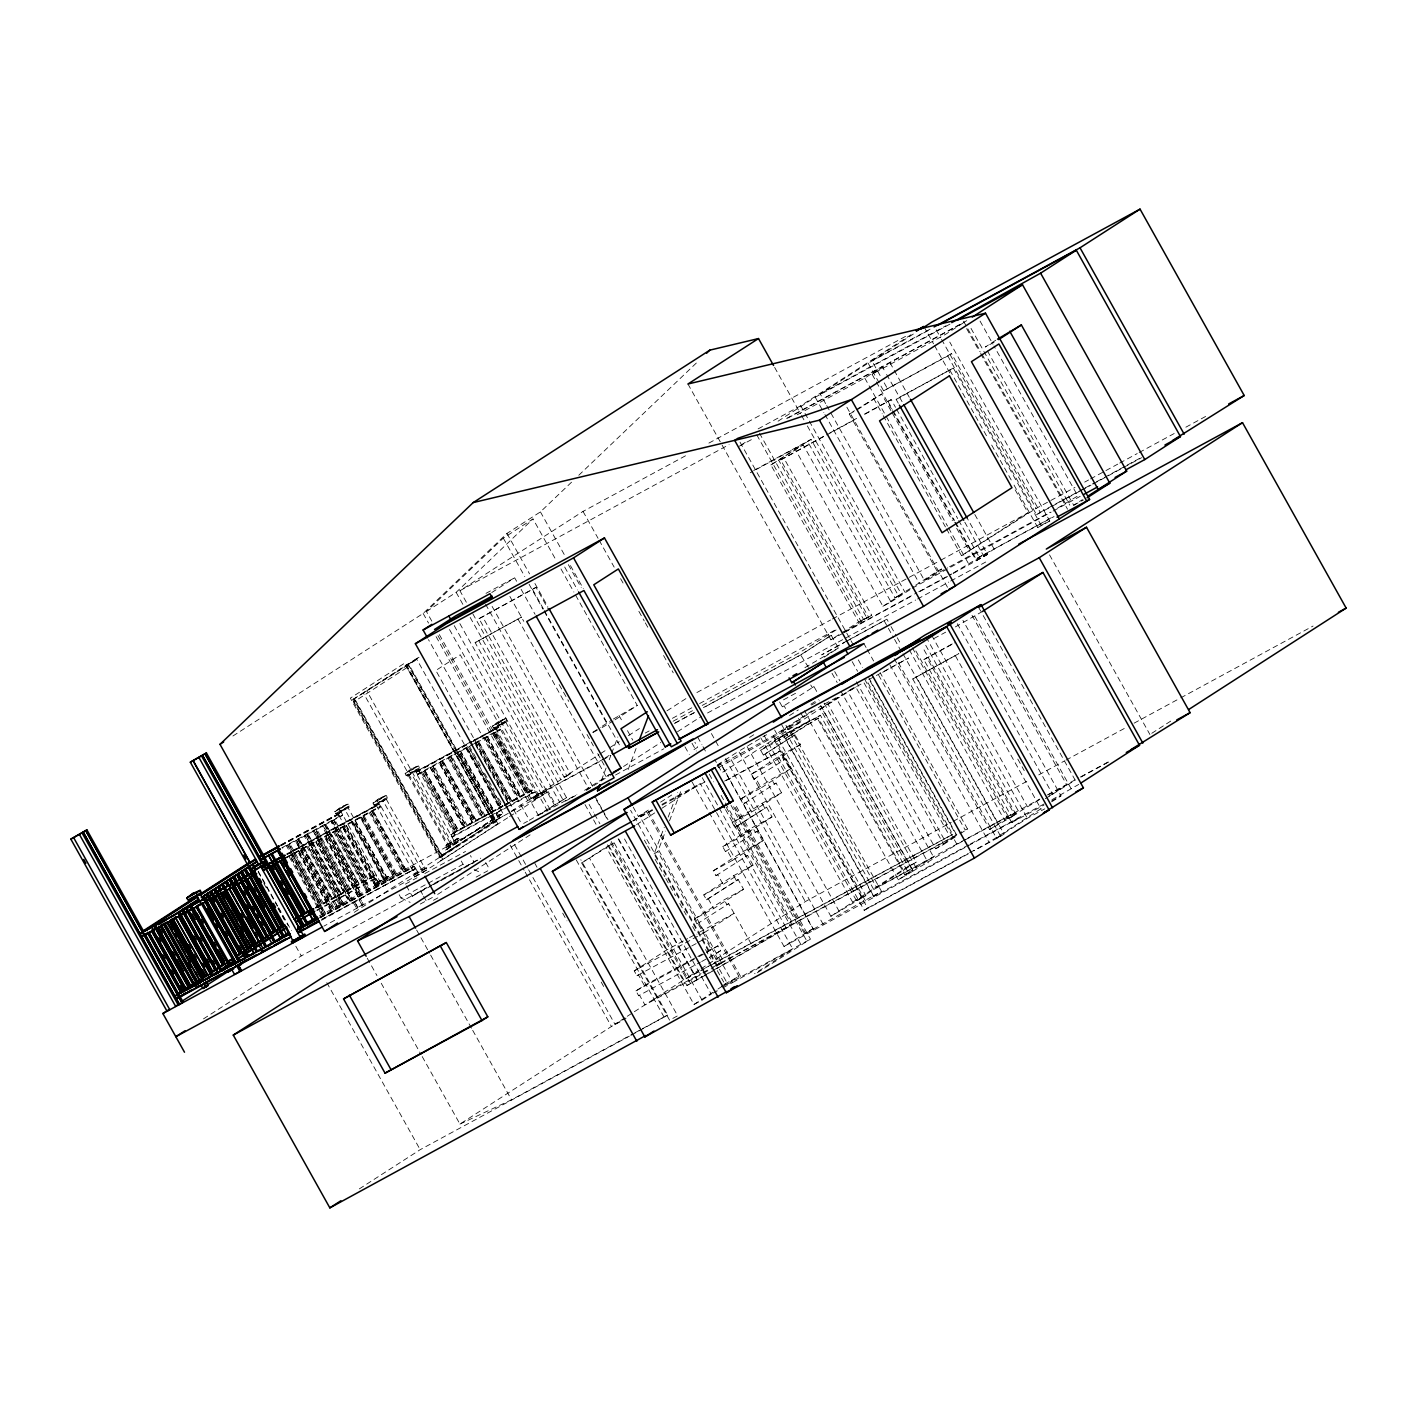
<?xml version="1.0" encoding="UTF-8"?>
<svg xmlns="http://www.w3.org/2000/svg" width="1417" height="1417" viewBox="0 0 1417 1417"><rect width="100%" height="100%" fill="white"/><g stroke="black" fill="none" stroke-linecap="round" stroke-linejoin="round"><path stroke-width="0.75" stroke-dasharray="5 3.75" d="M446.497 849.562L500.042 814.793L445.487 850.111L446.851 852.538L442.051 855.142M340.151 816.706C335.351 814.35 342.737 809.709 342.383 815.271M286.748 857.639L380.535 806.734C378.463 811.162 374.283 803.705 378.906 803.829L287.031 853.689M317.16 910.511L377.188 877.725L375.7 874.82M380.606 806.574L379.331 804.13L287.492 854.061M411.621 867.789L413.215 870.481M417.643 774.656L416.049 771.858L418.21 770.387L471.666 741.374M321.429 920.324L415.358 868.568L321.517 919.403M419.893 773.115L418.635 770.689L498.855 727.222L500.077 729.649M450.907 834.33L452.501 837.022L508.154 806.663M504.611 804.785L533.253 789.234C526.292 793.059 539.381 794.565 533.377 789.251M496.251 728.267L497.828 731.137M441.201 856.913L440.811 855.868L504.062 815.466L416.439 658.692L419.999 656.744L363.301 692.913L450.925 849.686M495.188 822.143L495.348 821.736M315.708 907.305L375.558 874.803C370.988 874.608 375.027 882.136 377.188 877.725M601.375 780.501L606.069 768.067M609.204 759.795L610.78 755.651M611.559 753.578L617.83 737.017M628.138 769.52L636.764 746.741M726.248 807.318L791.855 924.699L716.471 965.597L654.087 853.955L664.254 827.351M668.169 817.113L677.556 792.564M654.087 853.955L657.754 851.599L665.583 831.124M669.479 820.904L681.223 790.208M232.919 736.008L423.152 613.455L506.949 533.447L540.426 511.891L572.397 481.373M431.813 621.142L426.428 611.506L503.301 538.106L533.022 518.959L556.668 561.256M426.428 611.506L456.15 592.341L533.022 518.959M578.791 475.262L698.652 360.821M466.352 602.243L459.905 590.712L583.025 511.413L685.669 455.707M491.752 592.554L514.672 577.799L516.815 581.643M758.13 428.873L800.729 405.758L910.989 334.731M741.02 445.08L748.034 440.563M778.057 421.186L815.253 397.221L950.842 323.643M825.633 403.615L820.248 393.997L868.143 363.159L930.384 329.364M880.099 375.523L871.862 360.75L915.524 332.641M416.439 658.692L351.558 700.317L354.126 698.882L442.157 856.399M495.383 820.762L439.323 857.834L440.74 860.686L495.631 825.332L406.218 665.14L416.846 659.419L353.683 699.166L441.714 856.683L440.262 857.427L352.443 699.75M441.502 856.754L496.588 821.329L408.557 663.811L407.689 664.378L495.72 821.895M439.359 634.621L530.914 798.462L566.906 775.931L479.017 618.662L536.033 587.364L547.83 608.46M479.017 618.662L536.033 587.364M797.204 414.774L864.795 378.091L882.33 366.79L885.554 372.565M872.04 374.212L889.965 362.681L963.383 322.828L945.476 334.377L872.04 374.212L875.263 379.986M475.138 642.627L521.615 617.05L475.138 642.627L563.027 799.897L538.407 815.395L437.711 635.241M868.143 363.159L883.606 390.826L951.533 353.577L1040.237 512.299L1036.518 514.708L947.814 355.968L951.533 353.577M915.665 585.221L937.204 571.334L849.314 414.065L854.522 410.717M856.258 409.602L881.657 394.05L891.293 411.32M841.999 632.673L858.631 621.957L770.883 464.935L795.185 449.278L803.226 444.903L890.974 601.942L882.933 606.299L795.185 449.278M807.637 441.573L811.073 439.376L898.431 595.671L894.995 597.868L807.637 441.573L750.248 472.729M857.356 409.708L881.657 394.05M770.883 464.935L803.226 444.903M843.452 632.602L868.568 617.192L780.678 459.923L827.9 433.974M865.078 414.118L891.204 399.629L895.491 407.299M898.325 403.26L896.164 399.435L899.6 397.221L953.322 368.066L1041.212 525.335L1037.775 527.549L1013.12 483.445M995.761 340.257L985.276 347.023L994.947 341.78M896.164 399.435L953.322 368.066M336.909 814.155L345.394 809.55L344.916 808.7L349.167 806.007L348.086 804.059L340.93 807.052L334.713 811.728L335.794 813.677L340.045 810.967L340.523 811.817L336.909 814.155L336.431 813.305M348.547 806.362L349.007 807.212L345.004 809.727L383.67 878.894L387.939 876.875L375.204 884.173L376.019 885.625L389.392 877.973L388.577 876.503L375.558 883.322L379.561 880.807L340.912 811.64L337.866 813.606L378.357 885.572M316.877 829.228L315.938 829.831L349.167 889.291L350.123 888.689L316.753 829.282M331.117 821.594L332.074 820.974L370.546 889.717L369.589 890.337L331.117 821.594L364.47 881.002L365.303 880.435M334.749 819.522L333.792 820.142L367.021 879.603L367.977 878.983L334.625 819.593M340.239 816.706L342.329 815.342L282.302 848.145M406.785 775.134L407.264 775.985L415.748 771.379L415.27 770.529L419.521 767.819L418.44 765.888L411.284 768.864L405.067 773.558L406.148 775.489L419.361 769.041L418.883 768.191M407.264 775.985L411.267 773.469L449.915 842.637L446.178 845.63M419.361 769.041L415.358 771.557L454.025 840.724L458.293 838.687L445.558 846.002L446.355 847.455L459.746 839.785L458.931 838.333L445.912 845.152M323.359 915.311L290.184 855.815L289.015 856.559L322.368 915.967M291.689 855.106L292.646 854.504M297.942 851.723L298.898 851.103L332.127 910.564L331.171 911.184L297.942 851.723L331.312 911.113M419.839 773.292L417.732 774.638L473.278 744.279M300.634 850.271L301.573 849.651M309.561 845.418L310.518 844.798L343.623 904.329M431.211 767.182L430.254 767.784L463.465 827.262L464.439 826.642L431.441 767.04L464.599 826.536M433.885 765.729L432.929 766.331L465.998 825.898L467.114 825.19L433.761 765.782M316.77 841.415L315.814 842.017L349.025 901.495L349.999 900.875L317.054 841.237M318.488 840.564L319.445 839.944M439.199 762.948L440.138 762.328L473.367 821.789L472.428 822.409L439.199 762.948L472.41 822.409M374.637 804.697L375.115 805.547L383.6 800.942L383.121 800.091L387.39 797.399L386.292 795.451L379.136 798.444L372.919 803.12L373.999 805.069L387.213 798.603L386.752 797.753M442.83 760.876L441.874 761.496L475.102 820.957L476.059 820.337L442.848 760.858M494.108 727.736L494.586 728.586L503.07 723.981L502.592 723.131L506.861 720.438L505.763 718.49L498.607 721.483L492.39 726.159L493.47 728.108L506.701 721.643L506.223 720.792M324.741 837.164L325.697 836.561L358.926 896.022L357.987 896.624L324.741 837.164L358.111 896.571M327.433 835.711L328.372 835.109L361.618 894.57L360.662 895.172L322.19 826.448L323.129 825.828L361.477 894.623M375.115 805.547L379.118 803.032L417.785 872.199L414.047 875.21M494.586 728.586L498.589 726.071L537.256 795.238L533.518 798.249M336.36 830.876L337.317 830.256M458.01 752.64L457.053 753.242L490.264 812.72L491.238 812.1L458.293 752.462M387.213 798.603L383.21 801.119L421.876 870.286L426.145 868.267M459.569 751.896L460.684 751.169L493.931 810.63L492.974 811.25L459.48 751.949L492.815 811.356M498.855 727.222L473.384 740.648M502.681 724.158L506.701 721.643M474.925 743.553L475.882 742.933L509.11 802.394L508.154 803.014L474.925 743.553L500.006 729.773L497.916 731.137M363.992 815.767L397.345 875.175L396.105 875.954L362.841 816.511L364.116 815.714M483.852 738.7L484.809 738.08L518.037 797.541L517.099 798.161M486.385 737.336L487.501 736.627L520.73 796.088L519.773 796.708L486.279 737.389L519.614 796.797M319.675 905.286L320.632 904.684M337.547 895.597L338.504 894.977M347.431 890.142L346.474 890.744L313.37 831.23M592.944 732.164L600.365 727.382M602.225 726.195L611.524 720.208M613.384 719.004L637.26 705.471L574.93 593.953M355.419 885.908L356.659 885.129L323.359 825.704M358.094 884.456L359.05 883.836L325.839 824.357L324.865 824.977L357.846 884.598M602.048 727.612L613.118 721.04M614.978 719.836L637.26 705.471M338.893 898.679L340.027 897.935M322.244 916.02L323.2 915.417L289.971 855.957M341.869 904.011L343.02 903.284M454.556 832.098L455.512 831.478L422.284 772.017L421.327 772.637L454.68 832.045M458.187 830.025L457.23 830.645L424.002 771.185L424.958 770.565L458.187 830.025L424.834 770.635M340.115 906.331L341.072 905.711L307.826 846.25L306.887 846.87L340.239 906.278M342.79 904.878L343.746 904.259L305.275 835.516L304.318 836.136L342.56 905.002L309.367 845.524M388.577 876.503L384.042 878.717M481.355 817.556L482.311 816.936L449.083 757.475L448.126 758.095L481.479 817.503M366.914 891.789L367.871 891.169L334.642 831.708L333.686 832.328L367.038 891.718M376.019 885.625L380.004 883.057L379.207 881.604M452.59 837.022L454.751 835.534L453.192 832.753M379.473 884.863L378.534 885.483L345.287 826.022L346.244 825.403L379.49 884.846L346.12 825.473M499.227 807.867L500.183 807.247L466.937 747.786L465.998 748.389L499.351 807.796M501.901 806.397L502.858 805.795M388.417 880.028L387.461 880.63L354.232 821.169L355.189 820.567L388.293 880.081L348.051 807.761M394.865 876.521L393.713 877.247L360.485 817.786L361.441 817.166L394.953 876.468L361.654 817.042M490.264 816.529L491.398 815.785L494.391 821.134L493.24 821.86L499.971 818.317L498.625 815.891L502.079 814.013L503.159 815.944M415.323 868.515L413.87 866.194L319.799 917.419M497.208 812.649L496.074 813.376L499.05 818.725M458.931 838.333L454.396 840.547M446.355 847.455L450.358 844.869L449.543 843.416M413.303 870.463L415.394 869.117M446.355 849.314L500.042 814.793M445.487 850.111L502.079 814.013M356.429 908.244L357.58 907.5L354.587 902.168L353.453 902.895L356.57 908.173L363.248 904.4L360.414 898.998L359.263 899.742L362.238 905.091L363.39 904.347L360.272 899.069M354.268 912.318L454.503 847.756L366.879 690.965M511.289 811.179L527.744 800.57L610.869 755.456M472.8 613.774L564.072 777.101L599.001 754.623M600.826 753.437L608.176 748.707M610.018 747.521L619.211 741.605M628.404 735.671L639.421 728.568M666.982 710.82L687.192 697.802M566.906 775.931L570.342 773.717L482.435 616.448M413.41 875.564L422.78 870.481L423.594 871.933L414.225 877.017L413.41 875.564L425.879 867.771M532.881 798.603L542.25 793.52L543.065 794.972L533.695 800.056L532.881 798.603L545.616 791.306L541.347 793.325M414.225 877.017L427.597 869.347L426.783 867.895L413.764 874.714M547.068 792.386L546.253 790.934L541.737 793.148M533.695 800.056L537.698 797.488L536.884 796.035M507.676 817.786L422.851 872.447L323.908 926.133M509.518 816.599L548.255 791.66L555.801 805.175M604.917 758.13L610.497 754.535M203.481 1018.876L301.236 955.926L427.332 887.485M478.627 640.378L566.517 797.647L529.444 820.266L428.465 639.616M406.378 885.82L412.205 896.217L426.411 887.662M563.027 799.897L566.517 797.647M518.126 619.282L606.033 776.551L609.505 774.32M584.583 790.332L609.487 774.674L606.033 776.551M702.194 705.436L799.277 652.759L837.589 629.024M586.355 790.456L608.672 776.091M623.551 766.491L660.765 742.526M677.503 731.739L701.698 716.17M824.269 657.134L838.35 648.065L831.23 635.33L800.499 654.937L703.417 707.632M831.23 635.33L801.331 654.583L702.389 708.27M687.953 384.007L830.911 639.811L840.157 633.86M882.933 606.299L901.478 594.361L805.812 423.187M898.431 595.671L913.876 586.372M946.503 528.842L961.505 555.694L1028.016 512.848L1015.139 489.786M759.459 433.159L863.626 619.548L866.673 617.582L778.925 460.56M890.974 601.942L910.529 589.348M912.318 588.197L1051.148 512.139M831 413.215L924.433 580.385L941.774 569.209M961.505 555.694L1036.057 508.473L1074.972 487.359M437.64 894.428L531.694 833.851M868.568 617.192L871.668 615.191L783.778 457.921M804.891 667.655L838.35 648.065M955.643 522.448L975.994 558.883L1053.681 516.426M953.517 572.875L986.498 553.197L975.994 558.883M954.739 522.182L976.224 560.618L994.132 549.07L1054.035 516.567M1057.844 507.995L1077.77 495.932L994.008 346.049M846.321 641.458L886.9 619.176L890 624.72M953.056 573.531L987.49 554.49L967.138 518.055M693.993 749.593L697.66 747.22L694.897 742.278M987.419 350.885L1073.696 505.267L1082.446 499.634M779.598 701.964L782.308 706.817L813.996 686.59L817.609 693.072M749.54 737.442L756.837 732.748M789.517 715.567L798.32 709.899M810.878 704.214L818.247 699.467M717.427 764.879L738.629 751.24L830.858 916.268L865.822 895.562L777.933 738.292L820.372 715.266L908.262 872.518L904.825 874.732L816.936 717.463L820.372 715.266M633.186 807.105L638.412 816.458L651.359 808.115M660.605 802.146L671.711 795.008M717.002 766.03L720.615 763.692L812.844 928.737L805.618 933.396L733.758 804.821M740.312 750.319L766.579 734.679M723.237 986.462L738.859 976.402L646.896 811.852L631.274 821.913L654.441 809.337M652.298 809.585L640.165 817.007L732.678 982.53L721.962 988.34M718.242 767.677L800.534 722.085L798.48 718.419M717.232 766.26L773.239 735.884L813.34 710.041M636.552 824.605L654.76 812.88M662.04 808.186L700.281 783.548L792.794 949.071L754.553 973.709M968.573 844.957L873.51 896.554L781.263 731.509L820.726 706.109L912.955 871.136L898.254 879.798L810.347 722.528L818.388 718.171L906.278 875.44M781.263 731.509L804.165 719.092L842.832 694.171M669.603 1020.169L581.714 862.9L606.104 847.189L614.146 842.814L702.035 1000.083L693.993 1004.458L606.104 847.189M830.858 916.268L908.226 866.425L820.337 709.155L845.949 692.665M800.534 722.085L722.05 772.637L714.859 759.778M820.337 709.155L855.815 687.121L943.722 844.39L935.681 848.748L847.773 691.478L855.815 687.121M581.714 862.9L614.146 842.814M862.404 897.758L774.497 740.489L777.933 738.292M696.137 943.598L636.942 975.728L634.231 970.875L704.214 932.652L698.794 922.945L697.005 923.919L694.295 919.066L713.69 908.527L743.588 889.274L738.168 879.567L706.481 899.795L703.771 894.942L723.166 884.421L717.746 874.714L715.957 875.671L713.247 870.817L732.66 860.296L727.222 850.59L725.433 851.546L722.723 846.693L742.136 836.172L772.035 816.918L766.597 807.194L734.909 827.439L732.199 822.568L751.612 812.047L746.174 802.341L744.403 803.315L741.676 798.462L761.088 787.923L755.668 778.216L753.879 779.191L751.152 774.337L770.565 763.798L800.463 744.545L795.043 734.838L763.356 755.066L760.646 750.213L790.544 730.959L809.939 720.421L804.519 710.714M760.646 750.213L780.041 739.674L809.939 720.421M955.377 626.916L982.176 611.613M805.618 933.396L873.474 895.757L785.567 738.487L810.347 722.528M785.567 738.487L818.388 718.171M763.356 755.066L795.043 734.838M776.427 753.295L779.864 751.081L867.629 908.102L864.193 910.316L776.427 753.295L724.973 781.21M894.18 658.622L989.668 829.494L1011.703 816.9L923.813 659.631L952.986 643.495M751.152 774.337L781.05 755.066L800.463 744.545M753.879 779.191L785.549 758.963L790.987 768.669L761.088 787.923M912.761 678.991L958.848 653.627L912.761 678.991L1000.65 836.26L973.745 850.855M741.676 798.462L771.574 779.191L790.987 768.669M744.403 803.315L776.073 783.087L781.511 792.794L751.612 812.047M732.199 822.568L762.098 803.315L781.511 792.794M734.909 827.439L766.597 807.194M722.723 846.693L752.622 827.439L772.035 816.918M725.433 851.546L757.121 831.318L762.541 841.025L732.66 860.296M713.247 870.817L743.146 851.564L762.541 841.025M715.957 875.671L747.645 855.443L753.065 865.149L723.166 884.421M703.771 894.942L733.669 875.688L753.065 865.149M706.481 899.795L738.168 879.567M694.295 919.066L724.193 899.813L743.588 889.274M697.005 923.919L728.692 903.692L750.939 943.492M634.231 970.875L666.38 950.152L687.67 938.603M636.942 975.728L638.376 974.807L644.328 985.488L635.95 990.89L638.66 995.744L700.37 962.161M704.214 932.652L734.112 913.398L697.341 933.342M709.315 957.396L720.598 950.718L717.888 945.865L708.341 951.037L711.175 949.213L705.205 938.532L703.771 939.453L701.061 934.6M638.66 995.744L639.528 995.177L644.948 1004.901L713.389 967.74M717.888 945.865L706.605 952.543M720.598 950.718L713.672 954.952L719.092 964.658L715.302 966.713M359.333 1188.881L420.176 1149.683L629.325 1036.181M422.213 1056.568L459.94 1124.071L611.453 1026.475L622.612 1020.417M528.63 869.825L614.925 1024.225L625.517 1017.406M627.288 1016.272L632.584 1012.854M634.355 1011.72L683.207 980.245L698.687 971.849M610.692 843.08L686.253 978.279L699.272 969.901M701.132 968.697L706.729 965.101M708.589 963.897L805.317 901.584L951.232 822.409M716.471 965.597L720.137 963.241L657.754 851.599M608.814 845.719L686.944 985.506L702.602 976.455M719.092 964.658L723.786 961.629L718.366 951.923M714.026 969.883L791.855 924.699M708.943 973.178L800.003 920.271L956.404 835.392L870.162 681.099M639.014 1030.938L667.62 1015.05L580.793 859.712M856.382 681.79L944.076 839.183L952.685 834.33L865.858 678.973M693.993 1004.458L716.116 990.217M717.958 989.031L723.485 985.47M709.173 812.508L784.026 946.432L812.844 928.737M935.681 848.748L956.404 835.392M702.035 1000.083L711.245 994.167L623.037 836.349M764.206 735.618L856.453 900.645L873.74 889.504L933.608 857.019L841.361 691.992M785.957 725.362L876.627 887.591L916.268 862.067L828.378 704.798M943.722 844.39L958.37 834.932M960.212 833.763L967.545 829.034L880.099 672.597M732.678 982.53L792.794 949.071M784.026 946.432L1018.238 818.406L922.308 646.772M898.254 879.798L912.867 870.375L820.638 705.329M908.262 872.518L933.608 857.019M873.51 896.554L881.516 891.399L793.609 734.13M757.245 972.788L810.453 939.134L735.334 804.537M912.955 871.136L956.936 844.355L1018.362 811.02L922.857 640.147M989.668 829.494L1018.362 811.02M912.335 647.817L1007.841 818.707L1040.361 799.082M1011.703 816.9L1014.767 814.934L926.86 657.665M1049.129 796.106L1066.718 784.788L970.131 611.985M1045.303 798.674L1075.202 780.182L981.839 613.136M915.843 650.952L1011.756 822.586L1018.238 818.406M1151.773 733.298L1172.142 720.19M969.742 852.68L989.013 842.229L1042.54 807.743M1051.768 801.792L1060.996 795.858L962.922 620.363M1051.981 799.684L1078.762 784.416M898.396 662.642L996.488 838.173L1027.36 818.282L1044.772 808.841M1000.65 836.26L1004.086 834.046L916.197 676.777M704.515 975.357L712.131 970.982M686.944 985.506L707.03 974.276M296.49 840.281L329.878 899.653L328.62 900.45L295.374 840.99L296.33 840.37L334.802 909.112L333.863 909.732L295.515 840.919M297.871 839.643L331.135 899.087M305.434 835.428L338.822 894.8M306.798 834.79L340.062 894.233M324.706 825.084L357.775 884.633M332.233 820.886L365.586 880.276M333.597 820.248L366.861 879.691M422.443 771.928L455.743 831.354M423.754 771.326L456.912 830.823M432.734 766.455L465.98 825.916M440.315 762.24L473.668 821.63M441.679 761.602L474.784 821.134M449.242 757.387L482.542 816.812M450.553 756.784L483.87 816.192M467.114 747.68L500.502 807.07M468.478 747.06L501.583 806.592M484.968 737.991L518.232 797.434M291.495 855.23L324.599 914.762M299.058 851.015L332.446 910.387M300.439 850.377L333.544 909.909M308.003 846.162L341.284 905.587M318.294 840.671L351.558 900.132M325.857 836.455L359.245 895.845M334.802 831.62L368.066 891.063M343.729 826.766L377.028 886.192M370.528 812.224L403.88 871.614M371.909 811.587L405.156 871.03M322.102 903.993L288.802 844.567M347.59 890.035L314.521 830.486M348.901 889.451L315.619 830.025M334.394 900.999L337.37 906.331M338.698 898.785L341.71 904.117M510.669 801.65L477.281 742.278M528.452 791.997L495.171 732.571M491.557 815.696L494.675 820.957M350.158 900.769L317.089 841.22M360.396 895.331L327.114 835.906M369.43 890.425L336.042 831.053M387.195 880.789L353.913 821.364M498.855 818.831L495.755 813.553M354.764 902.062L357.863 907.341M359.068 899.866L362.079 905.18M868.621 677.485L956.528 834.755L961.682 831.85M708.89 443.096L908.35 334.855M871.862 360.75L930.225 329.081M820.248 393.997L945.936 325.786M459.905 590.712L729.082 444.637M786.577 418.44L966.731 320.685M787.71 418.139L882.33 366.79M739.267 446.213L752.799 438.88M485.996 593.351L514.672 577.799M883.606 390.826L947.814 355.968M849.314 414.065L854.132 411.461M753.667 470.515L811.073 439.376M829.813 432.929L856.665 418.369M864.352 414.189L891.204 399.629M780.678 459.923L824.8 435.975M826.713 434.93L857.409 418.281M406.449 664.963L408.557 663.811M406.785 667.726L353.878 701.822M349.167 806.007L339.797 811.091L338.716 809.16L340.93 807.052L348.086 804.059L334.713 811.728L344.083 806.645L345.181 808.576L335.794 813.677M419.521 767.819L410.151 772.92L409.07 770.972L411.284 768.864L418.44 765.888L405.067 773.558L414.437 768.457L415.535 770.405L406.148 775.489M506.861 720.438L497.473 725.522L496.393 723.591L498.607 721.483L505.763 718.49L492.39 726.159L501.777 721.076L502.858 723.007L493.47 728.108M340.523 811.817L349.007 807.212M280.832 844.922L340.7 812.437M473.561 740.329L498.394 726.868M280.672 845.223L338.61 813.783M416.102 771.734L471.471 741.693M281.31 845.294L341.16 812.809M280.761 845.843L338.681 814.403M416.191 772.336L471.56 742.295M473.455 741.25L496.375 728.834M281.841 847.773L342.259 814.74M417.271 774.284L473.207 743.677M474.553 743.199L499.935 729.17M387.39 797.399L378.002 802.483L376.922 800.552L379.136 798.444L386.292 795.451L372.919 803.12L382.289 798.037L383.387 799.967L373.999 805.069M286.854 854.008L376.816 805.175M286.925 854.61L376.904 805.795M286.659 857.037L380.465 806.131M286.092 857.586L377.985 807.725M592.891 732.571L600.206 728.604M696.881 692.541L830.504 620.026M832.434 618.981L938.94 561.185M940.87 560.14L1028.016 512.848M1084.696 482.081L1088.593 479.973M1090.523 478.911L1117.765 464.138M1119.713 463.076L1137.213 453.582M1139.162 452.519L1174.179 433.531M1185.852 427.19L1207.249 415.571M1040.237 512.299L1053.858 504.913M1055.807 503.867L1083.031 489.078M1084.979 488.033L1094.703 482.754M1096.652 481.691L1141.393 457.408M1036.518 514.708L1050.139 507.304M1052.087 506.259L1079.311 491.469M1081.26 490.424L1090.984 485.145M1092.932 484.083L1141.571 457.691M502.698 805.812L450.96 834.099L502.734 805.848M315.53 907.606L373.468 876.167M504.417 805.104L531.145 790.597M316.168 907.659L376.019 875.175M453.529 833.107L503.159 806.184M505.072 805.139L533.713 789.606M315.619 908.208L373.557 876.769M451.049 834.719L502.592 806.734M504.505 805.706L531.233 791.2M937.204 571.334L945.245 566.977M316.7 910.157L377.152 877.176M452.129 836.65L534.794 791.554M924.433 580.385L947.636 567.792M949.567 566.747L1050.103 512.192M509.872 805.936L534.864 792.156M1053.079 511.076L1080.197 496.357M564.072 777.101L570.342 773.717M645.266 733.05L649.128 730.959M672.402 718.33L691.779 707.809M699.537 703.594L837.146 628.918M894.995 597.868L901.478 594.361M530.914 798.462L603.057 759.317M673.075 721.253L692.488 710.714M387.673 876.397L379.455 881.48M458.028 838.209L449.809 843.292M533.235 797.753L546.253 790.934M375.204 884.173L384.574 879.089M445.558 846.002L454.928 840.901L455.743 842.371M858.631 621.957L866.673 617.582M1073.696 505.267L1083.385 500.006M863.626 619.548L871.668 615.191M319.321 915.896L548.255 791.66M674.297 723.432L693.71 712.893M341.55 904.205L336.201 907.11L333.084 901.832L334.217 901.088L337.211 906.437L336.059 907.163L333.208 901.761M675.236 723.024L694.631 712.485M845.382 631.557L916.834 592.784M918.765 591.739L951.586 573.92M976.224 560.618L987.49 554.49M1041.212 525.335L1049.643 520.765L949.762 342.064M319.976 917.1L413.782 866.194M830.911 639.811L842.548 633.505M844.479 632.443L912.335 595.636M920.094 591.42L951.108 574.593M1037.775 527.549L1051.219 520.252M496.588 821.329L497.863 824.109L495.631 825.332M320.437 917.472L414.242 866.566M319.87 918.021L411.762 868.16M322.881 918.924L412.843 870.109M454.503 847.756L450.039 850.182L448.959 848.234M441.626 855.425L442.582 856.116L354.551 698.599M497.084 812.703L500.201 817.981L440.722 856.063L442.972 859.481L440.74 860.686M707.526 712.999L915.683 600.029M917.631 598.966L948.77 582.086M950.701 581.023L985.718 562.018M426.783 867.895L417.413 872.996L418.228 874.448M847.1 640.785L821.701 654.831L844.426 642.503M848.996 639.74L886.9 619.176M405.421 884.084L411.231 880.913M413.179 879.868L417.059 877.761M424.817 873.545L465.555 851.44M523.635 823.419L527.496 821.329M538.407 815.395L576.878 794.512M565.542 801.048L569.421 798.94M571.352 797.895L577.162 794.742M586.851 789.482L590.73 787.391M615.509 775.01L663.882 748.761M399.187 894.729L400.993 897.988L426.234 884.297M428.164 883.234L463.093 864.281L466.76 866.035M434.169 883.446L480.735 858.171M429.28 886.422L477.777 860.101M412.205 896.217L431.6 885.678M433.549 884.633L474.288 862.528L470.409 855.585M783.477 699.856L797.062 692.488M813.996 686.59L812.207 687.564L809.497 682.711M782.308 706.817L784.097 705.861L786.807 710.714M420.282 904.046L433.868 896.678M433.46 900.273L439.27 897.12M476.147 877.105L487.785 870.8M811.48 704.993L819.274 700.777M933.98 638.518L945.653 632.195M849.846 689.884L855.531 686.802M868.798 679.611L874.484 676.529M876.379 675.502L908.598 658.019L879.408 674.12M824.552 704.019L836.012 697.802L928.259 862.829M856.665 686.466L862.351 683.384M717.215 765.534L720.615 763.692M774.497 740.489L816.936 717.463M923.813 659.631L955.536 642.432M638.412 816.458L646.896 811.852M661.898 804.378L700.281 783.548M662.182 805.139L706.605 781.033M724.601 781.068L779.864 751.081M785.549 758.963L783.778 759.919L781.05 755.066M776.073 783.087L774.284 784.044L771.574 779.191M757.121 831.318L755.332 832.293L752.622 827.439M747.645 855.443L745.856 856.417L743.146 851.564M728.692 903.692L726.903 904.666L724.193 899.813M689.601 937.558L695.41 934.405M697.571 942.677L705.205 938.532M644.328 985.488L695.889 957.502M697.802 956.457L705.436 952.313M707.349 951.285L711.175 949.213M635.95 990.89L697.058 957.715M698.971 956.688L704.692 953.57M953.18 821.346L1029.043 780.165M1038.767 774.886L1064.061 761.177M1066.009 760.114L1124.372 728.444M1134.096 723.166L1178.838 698.882M1180.786 697.819L1313.081 626.031M701.681 961.541L707.969 958.034M686.253 978.279L703.664 968.838M705.595 967.793L711.405 964.64M713.336 963.578L952.685 834.33M700.618 970.804L708.358 966.589M710.307 965.544L944.271 839.059M653.308 999.499L701.043 973.603M702.956 972.558L710.59 968.413M712.503 967.386L957.75 834.294L956.528 834.755M614.925 1024.225L626.101 1018.168M908.226 866.425L916.268 862.067M876.627 887.591L966.022 839.094M967.97 838.032L1039.865 799.011M1047.641 794.795L1078.727 777.915M1080.675 776.87L1109.83 761.053M1047.889 795.008L1066.718 784.788M1080.87 777.101L1111.141 760.663M856.453 900.645L865.822 895.562M904.825 874.732L912.867 870.375M1007.841 818.707L1014.767 814.934M873.474 895.757L881.516 891.399M970.503 843.912L1044.223 803.9M1011.756 822.586L1043.957 805.104M1051.538 800.995L1060.996 795.858M459.94 1124.071L511.502 1099.787L632.921 1033.879M634.851 1032.834L640.626 1029.698M642.556 1028.653L667.62 1015.05M724.795 984.036L738.859 976.402M631.256 1035.136L637.065 1031.983M721.359 986.232L727.169 983.097L630.583 810.294M727.098 984.354L810.453 939.134M867.629 908.102L967.811 853.725M996.488 838.173L1004.086 834.046M864.193 910.316L971.832 851.9M713.017 993.193L720.173 989.314M672.827 1018.416L677.645 1015.794L589.755 858.525M967.545 829.034L965.119 829.901L877.229 672.632M474.093 869.542L481.408 873.031M400.993 897.988L410.168 902.363M980.05 321.074L992.945 344.136M971.017 328.372L1069.817 505.16M963.56 321.234L980.741 351.983M981.822 353.913L1065.584 503.797M966.607 328.602L979.501 351.664M980.564 353.577L1067.55 509.217M936.176 329.771L940.481 337.459M941.561 339.389L1036.057 508.473M949.886 370.28L987.401 437.41M991.687 445.08L1012.057 481.514M923.849 326.441L933.52 343.746M934.582 345.659L950.701 374.495M1049.536 554.862L1149.913 734.502M889.965 362.681L893.188 368.438M894.251 370.368L909.289 397.274M974.807 514.477L994.132 549.07M886.617 374.478L902.824 402.977M964.782 522.182L984.071 556.704M884.226 382.891L887.325 388.417M896.571 409.212L957.662 518.533M958.724 520.446L979.094 556.899M888.105 401.613L892.391 409.283M893.472 411.213L954.562 520.535M876.344 381.899L891.382 408.805M892.444 410.735L953.659 520.252M892.373 413.233L952.401 520.641M956.688 528.311L969.547 551.319M864.795 378.091L868.019 383.865M869.082 385.778L885.2 414.596M886.28 416.527L947.495 526.061M948.558 527.974L968.962 564.48M873.616 398.425L882.189 413.764M883.252 415.677L945.422 526.911M978.616 607.379L980.777 611.223M974.807 616.36L1071.394 789.163M846.87 407.193L948.752 589.49M957.307 623.728L1052.813 794.6M826.696 405.528L829.919 411.284M1017.796 759.105L1024.225 770.618M815.253 397.221L823.844 412.595M824.924 414.508L919.42 583.609M955.412 655.841L1041.176 809.266M931.678 635.347L1027.183 806.238M800.729 405.758L803.953 411.515M805.033 413.445L808.257 419.202M809.32 421.132L904.896 592.147M926.027 636.977L1027.36 818.282M774.638 367.41L800.428 413.569M801.508 415.482L804.732 421.256M909.289 649.783L1004.795 820.656M891.027 626.58L896.199 635.826M897.227 637.668L901.371 645.072M903.001 653.839L998.489 824.712M884.226 620.894L887.325 626.438M888.37 628.298L893.525 637.544M894.57 639.386L899.724 648.632M889.858 664.821L989.013 842.229M756.802 434.913L860.987 621.301M863.909 643.619L866.07 647.48M867.151 649.411L873.634 660.995M740.011 442.139L853.016 644.345M858.312 659.879L862.616 667.584M864.707 679.328L956.936 844.355M852.202 661.668L857.604 671.321M864.069 682.923L949.355 835.499M828.219 634.107L829.441 636.304M834.702 671.605L839.856 680.851M832.027 673.323L837.199 682.569M808.452 667.336L799.277 652.759M824.074 703.133L916.303 868.16M800.694 712.875L804.165 719.092M790.544 730.959L793.254 735.813M781.511 724.477L873.74 889.504M774.621 729.968L780.041 739.674M773.239 735.884L865.468 900.911M760.787 737.814L853.016 902.859M765.145 754.092L770.565 763.798M747.113 746.635L839.342 911.662M762.098 803.315L764.808 808.168M731.172 759.725L823.135 924.274M711.405 733.545L714.646 739.337M715.727 741.268L718.968 747.06M725.451 758.662L805.317 901.584M583.025 511.413L598.063 538.301M599.143 540.231L614.163 567.137M620.611 578.667L623.834 584.424M638.872 611.329L644.239 620.929M645.32 622.86L648.543 628.617M663.563 655.522L673.234 672.827M721.979 765.658L813.943 930.207M697.607 737.035L701.911 744.74M702.991 746.67L706.215 752.462M733.581 806.68L804.36 933.342M731.03 805.387L807.017 941.349M692.01 743.252L696.314 750.975M709.262 774.125L713.566 781.83M721.111 795.344L793.343 924.575M736.698 826.465L742.136 836.172M725.522 809.603L800.977 944.608M684.978 746.794L689.3 754.517M702.23 777.667L786.382 928.224M692.063 781.883L708.093 810.595M540.426 511.891L565.082 556.013M570.449 565.596L583.308 588.622M568.359 564.657L581.2 587.63M564.692 567.03L577.534 589.986M733.669 875.688L736.379 880.542M560.973 568.943L573.867 592.023M618.963 715.408L623.214 723.024M627.465 730.641L632.797 740.17M506.949 533.447L529.551 573.867M534.918 583.485L547.83 606.582M708.27 898.821L713.69 908.527M532.615 589.561L543.331 608.743M544.394 610.656L619.442 744.917M503.301 538.106L524.786 576.56M529.09 584.247L543.065 609.257M544.128 611.17L607.539 724.618M648.455 811.675L740.967 977.181M521.119 589.33L535.077 614.323M509.872 596.433L523.794 621.355M559.148 684.606L568.784 701.433M586.992 734.431L593.422 745.927M597.708 753.596L604.138 765.091M644.398 840.192L646.542 844.018M647.604 845.949L650.828 851.688M655.115 859.357L664.768 876.627M665.831 878.54L675.484 895.81M679.77 903.479L686.2 914.992M692.63 926.488L696.916 934.157M705.489 949.514L710.856 959.096M717.285 970.61L723.715 982.105M492.106 606.405L592.66 786.329M595.034 796.567L601.499 808.133M602.579 810.063L607.964 819.717M618.751 839.006L697.447 979.802M596.575 800.251L603.057 811.835M604.138 813.765L607.362 819.557M618.149 838.846L696.898 979.749M485.606 604.262L588.427 788.242M611.223 841.556L690.416 983.256M589.1 804.449L593.422 812.171M594.502 814.102L599.905 823.773M585.008 804.555L592.501 817.963M593.581 819.876L596.787 825.633M607.503 844.78L683.207 980.245M456.15 592.341L463.696 605.838M470.161 617.405L560.654 779.315M459.852 623.586L559.467 801.827M454.219 625.623L554.118 804.378M505.745 722.192L544.394 791.359M449.508 629.538L550.062 809.461M576.294 859.995L664.183 1017.264M547.582 811.055L460.224 654.76L435.834 670.471L521.031 822.905M495.543 728.037L534.191 797.204M494.072 733.05L527.301 792.51M423.152 613.455L428.554 623.108M436.099 636.605L527.744 800.57M487.359 736.698L520.588 796.159M478.574 741.463L511.803 800.924M475.049 743.482L508.278 802.943M480.345 765.517L469.505 746.387L468.673 746.936L500.839 804.484M484.508 773.239L494.285 790.438M498.447 798.178L501.777 803.864M534.864 863.378L537.008 867.222M562.691 913.168L566.959 920.837M601.215 982.105L604.421 987.862M514.619 844.727L527.549 867.895M460.56 751.24L493.789 810.701M510.12 845.17L517.666 858.667M518.746 860.597L524.131 870.233M525.211 872.163L611.453 1026.475M408.114 664.112L496.145 821.612L494.143 822.657L405.227 662.784L350.336 698.138L439.589 857.834M442.689 760.929L475.935 820.39M485.694 862.528L489.733 869.737M430.378 767.731L463.625 827.191M418.405 769.59L457.071 838.758M461.269 861.04L463.093 864.281M408.22 775.436L446.869 844.603M352.656 699.626L440.687 857.143M386.274 799.153L424.923 868.32M376.072 804.998L414.72 874.165M420.583 890.815L422.603 894.41M423.612 896.217L426.623 901.637M372.919 810.931L406.148 870.392M363.159 816.334L396.388 875.795M360.609 817.715L393.837 877.176M416.633 930.048L419.857 935.822M420.938 937.753L429.564 953.198M430.644 955.111L471.613 1028.405M472.693 1030.336L511.502 1099.787M352.815 821.825L386.044 881.285M342.737 827.422L375.966 886.883L376.798 886.316L343.569 826.855L342.613 827.475L375.824 886.953M325.68 824.428L358.926 883.889M315.938 841.964L349.167 901.425M307.826 834.135L341.054 893.596M367.233 958.193L376.94 975.551M381.244 983.274L421.132 1054.638M298.881 838.97L332.127 898.431M287.722 845.046L320.95 904.507M292.522 854.557L325.751 914.018M326.813 982.636L420.176 1149.683M258.195 871.172L277.519 905.746M278.6 907.677L291.477 930.721M258.177 871.88L277.413 906.295M278.476 908.208L288.094 925.425M263.828 883.535L268.238 891.151M277.909 908.386L284.321 919.916M295.834 946.255L301.236 955.926M287.403 845.223L286.447 845.825L324.918 914.567L325.875 913.965L287.403 845.223M290.078 843.77L289.121 844.373L322.368 903.833L323.306 903.231L289.954 843.823M299.022 838.917L298.066 839.537L331.295 898.998L332.251 898.378L299.04 838.899M307.95 834.064L306.993 834.684L340.222 894.145L341.178 893.525L307.967 834.046M314.202 830.681L313.246 831.283L351.717 900.025L352.674 899.405L314.202 830.681M451.757 756.023L450.801 756.643L484.029 816.103L484.986 815.483L451.633 756.093M352.496 822.019L351.54 822.622L384.91 882.029L385.725 881.48L352.496 822.019M478.556 741.481L477.6 742.101L510.846 801.561L511.785 800.942L478.432 741.534M370.368 812.313L369.412 812.933L402.782 872.341L403.597 871.774L370.368 812.313M373.043 810.861L372.104 811.48L405.333 870.941L406.272 870.321L373.061 810.843M493.754 733.227L492.815 733.847L526.168 793.254L527 792.688L493.754 733.227M496.446 731.774L495.489 732.394L528.718 791.855L529.675 791.235L496.304 731.827M405.793 665.405L493.807 822.923L405.793 665.405"/><path stroke-width="1.5" d="M174.787 996.133L289.617 933.98M294.24 919.35L313.688 909.253M296.773 929.924L298.349 932.811L319.498 921.369M178.595 997.568L191.862 989.774M278.901 845.967L259.506 857.356L278.83 846.888M300.599 931.359L299.341 928.826L303.203 926.824M139.929 933.768L254.989 871.083M283.205 855.762L261.968 867.505L263.491 870.428M600.153 786.346L580.722 796.885L512.458 840.866L594.414 796.389L693.055 738.966L597.46 790.845L599.798 784.628M639.102 740.542L648.508 715.691M200.027 895.42L255.928 859.41L250.083 862.51M194.607 901.832C203.339 899.919 193.403 892.427 191.136 900.468M517.843 826.572L324.582 931.447L219.989 744.332L473.207 502.574L709.828 350.141L758.502 338.557L773.558 365.48M706.64 353.187L709.828 350.141M190.817 895.473L200.187 890.39L186.814 898.059L193.031 893.365L196.184 892.958L197.264 894.906L187.894 899.99L186.814 898.059L193.031 893.365L200.187 890.39L201.267 892.338L197.016 895.03L197.494 895.881L189.01 900.486L188.532 899.636M254.918 866.743L264.306 861.66L250.915 869.33L257.132 864.653L264.306 861.66L265.386 863.608L253.112 871.756M203.552 896.27L239.615 960.779L238.658 961.381L202.737 896.819L257.008 861.359L201.196 897.652M220.131 970.556L232.955 961.771L220.308 969.83M250.915 869.33L257.132 864.653L260.303 864.246L261.383 866.177L251.996 871.278M758.502 338.557L687.953 384.007L985.506 313.192L1089.602 499.439L923.53 606.405L678.637 739.302M168.162 1010.48L167.011 1011.207L70.85 839.147L86.933 829.919L143.578 931.252M248.028 865.433L190.321 762.187L206.421 752.958L302.583 925.035L297.765 928.135M79.441 834.471L175.708 1006.495M198.929 757.51L258.762 864.583M70.85 839.147L86.933 829.919M190.321 762.187L206.421 752.958M219.989 744.332L223.691 741.941M427.385 637.685L423.098 629.998L431.902 624.312M415.376 643.708L446.284 623.799L604.474 537.946L708.234 723.609L705.719 725.238L618.361 568.943L593.776 584.778L681.134 741.073L677.326 743.535L671.286 746.812L583.928 590.499L526.752 621.532L614.11 777.827L519.136 829.37L415.376 643.708L573.548 557.873L604.474 537.946M491.557 597.815L434.505 629.485L455.565 615.917L492.124 596.079M916.498 331.188L923.849 326.441L916.108 330.657M920.979 329.116L931.89 322.084L1140.047 209.131L1244.215 395.52L1172.514 440.528M972.31 317.089L1022.507 284.746L1126.692 471.135L1087.707 496.251M951.746 322.651L1040.609 273.18L1076.3 250.189L1180.467 436.578L1144.777 459.569L1125.629 469.966M934.104 326.973L1080.02 247.798L1140.047 209.131M473.207 502.574L819.451 420.176L985.506 313.192M997.515 339.141L1021.374 324.954L1109.812 483.179L1087.069 497.828M998.631 339.602L1021.374 324.954M142.656 931.182L191.348 899.813M250.295 861.837L197.105 896.058L235.771 965.225M196.255 897.156L140.885 933.183M201.108 894.021L255.219 859.18M142.887 932.244L196.981 897.386M158.385 924.894L198.097 899.405M212.444 890.301L211.487 890.921L243.777 948.398M246.735 868.196L245.796 868.816L279.149 928.224L281.54 926.913M178.046 912.831L197.937 900.025M256.619 873.988L141.452 936.619L143.631 934.742M280.371 849.19L260.923 859.658L263.155 858.312M269.531 854.912L268.575 855.531L307.064 924.274L308.003 923.654L274.65 864.246M152.77 930.402L151.832 931.022L185.06 990.483L185.999 989.863L152.221 929.339L185.592 988.729M161.715 925.549L160.759 926.169L193.987 985.63L194.944 985.01L161.573 925.62M167.968 922.166L167.011 922.768L200.364 982.176M175.938 917.933L176.895 917.313M179.569 915.86L178.631 916.462L211.859 975.923L216.518 972.894M184.883 913.079L185.84 912.459M194.767 907.606L193.81 908.226L227.163 967.634M197.317 906.225L230.67 965.615L229.731 966.235L196.29 906.88L197.441 906.154M205.43 901.92L206.386 901.318M214.357 897.085L215.313 896.465L248.542 955.926L247.585 956.546L211.186 891.364L216.659 900.893M224.24 891.612L223.301 892.232L256.53 951.693L257.469 951.073L224.116 891.683M233.185 886.759L232.229 887.379L265.457 946.839L266.414 946.219L229.412 879.638M238.481 883.995L239.438 883.376M242.112 881.923L241.156 882.525L274.172 942.128L240.996 882.632M250.1 877.69L251.039 877.07L284.286 936.531L283.329 937.151L245.478 869.259L250.968 878.788M273.818 864.813L274.774 864.193M281.027 860.792L280.07 861.412L313.316 920.873L314.255 920.253M283.719 859.34L282.762 859.96L315.991 919.42L316.947 918.801L283.577 859.41M184.724 988.907L190.533 985.276M223.886 963.79L224.842 963.188M256.3 942.801L248.524 947.92L215.295 888.459M272.542 932.351L276.138 930.03M283.79 925.212L282.833 925.815L249.605 866.354M177.019 994.362L198.663 980.422M202.277 978.102L207.679 974.63M211.062 972.31L223.904 964.162M227.517 961.842L231.308 959.468L232.919 961.7M235.966 956.404L284.658 925.035M199.886 982.264L174.822 996.098L289.67 933.768M300.245 915.683L294.293 919.137L313.6 908.651M186.761 988.8L231.839 959.77M236.692 956.634L251.11 947.353M254.723 945.015L276.368 931.075M279.964 928.755L285.384 925.283M304.496 913.54L305.452 912.92L272.082 853.53L271.267 854.079L304.265 913.664L271.072 854.185M192.269 986.462L191.313 987.082L158.084 927.621M246.399 952.437L249.994 950.116M255.414 946.627L259.01 944.307M264.43 940.817L268.026 938.497M195.05 986.108L200.47 982.619L186.955 989.898M204.066 980.298L216.695 972.168M237.773 958.583L286.783 927.125M291.211 936.69L175.991 998.631L178.542 997.657M178.648 997.285L185.857 992.644M237.595 959.309L261.047 944.2M264.642 941.88L270.062 938.391M273.658 936.07L286.287 927.94M219.068 971.92L218.112 972.54L182.722 909.696M236.922 962.232L235.984 962.834L202.737 903.373L236.108 962.781M244.911 957.998L245.867 957.378L243.724 953.535M220.609 893.684L253.838 953.145L254.794 952.525M232.601 968.36L231.449 969.104L234.567 974.382L240.075 971.389M184.511 1052.229L162.866 1013.527L168.41 1009.967M181.323 1001.642L231.113 969.565M240.323 963.631L245.867 960.071M267.99 945.812L288.271 932.74M227.287 970.503L228.102 971.956L230.776 970.238M274.384 941.986L275.341 941.384L237.861 874.165M280.088 922.786L286.482 934.246L287.633 933.52M169.792 1009.701L73.631 837.624M202.861 988.535L208.14 985.435M289.174 932.793L286.057 927.001L289.174 932.793L286.482 934.246M247.408 879.142L280.655 938.603L281.593 937.983M237.489 966.872L241.492 964.286L240.677 962.834M305.328 925.106L304.372 925.726L271.143 866.265M298.456 932.793L300.546 931.447M241.386 970.556L240.235 971.3L237.259 965.951L238.393 965.225L241.386 970.556L238.269 965.278M647.339 711.759L620.965 728.745L629.91 744.757L612.817 754.411M292.044 941.402L304.779 934.104L305.594 935.557L292.221 943.226L291.406 941.774L294.063 940.056M324.582 931.447L337.565 923.069M185.042 1030.761L175.832 1036.695L396.99 916.675M657.541 729.684L627.465 746.104L628.687 748.282L658.763 731.863M519.136 829.37L523.192 826.766M610.373 774.922L621.018 768.067L536.157 616.236M366.153 956.262L357.527 940.835L509.04 843.239L595.034 796.567L697.607 737.035L844.337 657.399M578.597 591.899L665.246 746.936L668.913 744.58M597.46 790.845L609.771 782.91M645.939 1035.42L329.842 1207.869L233.274 1035.083L323.607 976.88L626.704 812.402M789.074 677.84L791.784 682.693L823.472 662.465L826.182 667.318M791.784 682.693L823.472 662.465M781.635 717.622L773.009 702.177L863.909 643.619L845.719 650.084L820.585 663.723M357.527 940.835L409.088 916.551L627.961 797.771L774.32 703.47M623.87 809.497L698.581 761.372L946.715 626.721L1049.111 809.957L974.418 858.082L726.283 992.732L623.87 809.497L872.004 674.846L946.715 626.721M233.274 1035.083L540.249 868.479L626.899 812.667M343.552 998.896L446.302 942.553L487.802 1016.821L481.993 1020.559L385.052 1073.165L343.552 998.896L446.302 942.553M773.257 722.156L793.343 709.226L909.413 646.241M652.192 802.075L714.894 767.695L733.351 800.694L729.826 802.978L670.631 835.091L652.192 802.075L714.894 767.695M1188.792 709.456L1346.15 608.088L1242.514 422.673L1046.295 549.07L1086.502 527.248L1190.121 712.68L1131.191 749.451M842.176 684.039L867.966 667.442L919.863 639.262M773.009 702.177L1039.228 557.696L1086.502 527.248M727.222 991.298L644.859 1036.925L552.364 871.402L618.733 828.644L631.238 821.86M894.889 655.54L898.484 653.237M902.062 650.934L907.447 647.463M914.62 642.84L918.198 640.537M552.364 871.402L634.727 825.774M981.025 604.616L924.964 635.046L894.092 654.937L950.134 624.507L981.025 604.616L1083.42 787.852L1043.319 813.11L1049.111 809.957M982.176 611.613L1042.947 572.468L1139.516 745.271L1080.604 783.229M670.631 835.091L733.351 800.694M385.052 1073.165L487.802 1016.821M329.842 1207.869L340.895 1200.748M644.859 1036.925L653.981 1031.045M730.871 988.96L734.52 986.604M726.283 992.732L737.212 985.701M256.831 862.085L253.554 863.856M232.742 962.426L229.465 964.215M868.338 635.578L849.828 646.4L734.661 440.35L737.85 438.296L851.369 399.612L955.448 585.841L948.752 589.49M872.163 633.381L877.902 630.087M941.083 593.865L946.839 590.57M252.084 865.025L249.729 866.301L282.957 925.762M236.834 874.838L234.478 876.113M229.217 879.744L266.29 946.29M221.601 884.669L219.228 885.944L221.371 889.787M217.775 887.113L249.817 944.732M214.162 889.451L247.178 949.053L214.002 889.557M202.542 896.943L204.562 900.84M193.137 903.001L190.781 904.276M185.521 907.907L183.147 909.183L186.371 914.939M189.364 905.428L222.593 964.888L220.202 966.199L188.975 910.617M181.695 910.352L214.959 969.795M151.654 931.111L184.741 990.66M160.493 926.311L193.828 985.718M169.491 921.44L202.755 980.883M178.436 916.586L211.54 976.118M223.107 892.338L256.353 951.781M249.906 877.796L283.01 937.328M273.623 864.919L306.745 924.451M282.497 860.101L315.832 919.509M266.254 936.761L232.902 877.371L230.67 878.575L263.899 938.036L266.13 936.832M253.448 944.749L255.839 943.456L222.735 883.942M249.64 947.211L252.031 945.918M251.022 946.574L248.648 947.867L215.419 888.406L217.651 887.184M237.1 955.288L203.853 895.827L206.227 894.552L239.615 953.924M211.115 972.275L179.162 914.62M207.307 974.737L175.035 917.26M203.534 977.163L171.209 919.704M194.625 982.654L193.385 983.433L166.586 935.486M195.883 982.105L193.509 983.38L161.361 925.832M186.885 987.631L189.276 986.338L156.171 926.824L189.276 986.338M180.632 991.918L178.276 993.193M220.591 971.194L185.397 907.978M229.536 966.341L196.29 906.88M247.426 956.634L214.038 897.262M265.209 946.999L231.91 887.556M237.064 966.075L239.916 971.477M203.676 983.469L205.819 986.941M232.973 877.336L266.449 936.637M213.878 889.628L211.611 890.85M239.491 953.995L237.224 955.217L203.995 895.757M195.776 982.158L163.593 924.628M205.695 987.011L202.985 988.481L200.86 984.992M938.178 325.148L1076.3 250.189M956.652 320.49L1022.507 284.746M423.098 629.998L489.981 593.705L492.567 598.311M259.435 856.754L278.742 846.268M263.916 854.717L279.379 846.339M279.911 848.818L260.923 859.658M245.92 868.763L248.312 867.452L281.381 927.001M275.217 930.739L241.97 871.278L244.503 869.914L247.55 875.759M274.898 931.182L271.533 933.13L238.162 873.722L240.536 872.447L273.764 931.908M229.093 879.815L226.862 881.037L230.068 886.794M223.054 883.482L225.285 882.277L227.429 886.103M261.968 867.505L284.941 855.036M253.537 872.482L142.231 932.386M281.753 857.179L264.235 866.177M262.039 868.107L285.012 855.655M153.178 929.481L157.004 927.391M160.829 925.319L166.568 922.201M170.412 920.129L176.151 917.012M179.977 914.939L185.716 911.822M189.541 909.732L193.367 907.659M197.211 905.587L201.037 903.497M206.776 900.38L220.166 893.117M233.575 885.838L237.401 883.765M250.809 876.503L256.548 873.386M269.443 866.389L263.597 870.428L284.835 858.684M273.268 864.299L277.094 862.227M256.353 874.307L141.452 936.619M263.137 870.056L286.092 857.586M1228.645 403.969L1244.215 395.52M1164.898 445.027L1180.467 436.578M304.106 913.593L307.967 911.485M277.573 929.463L275.341 930.668L242.112 871.207M314.769 911.202L295.834 922.06M252.474 945.405L254.706 944.2L221.477 884.739M311.527 913.363L295.923 922.042L298.066 920.465M1084.076 494.267L1097.626 486.899M1115.073 477.44L1126.692 471.135M244.84 950.311L247.072 949.107M227.854 961.293L231.113 959.522M1109.812 483.179L1098.193 489.485L1009.754 331.259M214.817 969.883L212.568 971.106L180.296 913.611M207.183 974.807L204.951 976.012L172.785 918.464M297.977 927.48L303.805 924.327M307.684 922.219L317.373 916.941M298.916 927.391L265.564 868.249M628.687 748.282L657.771 732.483M226.685 967.722L203.711 980.192L170.518 920.767M230.51 965.65L253.484 953.18M257.309 951.108L289.865 933.449M318.063 918.145L296.826 929.889L317.886 918.446M1056.976 517.134L1089.602 499.439M181.199 993.016L177.019 994.734M206.085 979.519L209.929 977.447M213.754 975.357L217.58 973.284M221.406 971.212L225.232 969.139M230.971 966.022L244.379 958.742M248.205 956.67L253.944 953.552M257.77 951.462L263.527 948.363M267.352 946.273L273.091 943.155M276.917 941.083L280.743 939.01M284.569 936.92L290.326 933.803M307.028 924.734L314.698 920.589M296.897 930.491L317.957 919.066M195.688 987.702L199.514 985.612M203.357 983.54L220.574 974.188M224.4 972.115L231.042 968.466M237.808 964.835L256.955 954.456M260.781 952.366L270.346 947.176M274.172 945.104L285.667 938.869M300.493 930.898L304.301 928.755M308.127 926.683L317.691 921.493M297.995 932.439L319.038 920.997M176.452 999.003L291.3 936.672M228.102 971.956L233.734 968.909M1018.805 544.075L1242.514 422.673M291.406 941.774L300.776 936.69L301.591 938.143M175.903 1005.911L178.861 1004.316M162.866 1013.527L321.96 927.196M613.348 772.23L621.018 768.067M792.953 675.75L796.815 673.642M665.246 746.936L670.861 743.907M680.195 738.824L708.234 723.609M947.548 624.242L951.321 622.205M978.616 607.379L1042.947 572.468M1338.374 612.303L1346.15 608.088M1176.73 719.942L1190.121 712.68M1126.285 752.462L1139.516 745.271M1075.698 792.05L1083.42 787.852M290.875 936.371L289.759 934.37M255.981 873.935L254.83 871.862M1080.02 247.798L1184.187 434.187M1040.609 273.18L1144.777 459.569M1086.786 501.246L998.896 343.977L971.442 361.654L1059.349 518.923M1039.228 557.696L1142.864 743.128M910.369 399.187L973.727 512.564M903.887 404.89L967.138 518.055M899.388 405.191L963.702 520.252M950.134 624.507L1052.548 807.743M819.451 420.176L923.53 606.405M872.004 674.846L974.418 858.082M845.719 650.084L847.88 653.945M793.573 681.736L795.38 684.96M711.369 769.962L729.826 802.978M719.251 784.31L729.95 803.457M705.046 772.956L724.441 807.672M573.548 557.873L677.326 743.535M628.422 745.484L629.626 747.662M548.91 608.495L626.349 747.06M655.717 799.808L674.155 832.824M627.961 797.771L632.141 805.246M625.623 831.637L718.118 997.161M448.852 616.023L450.996 619.867M540.249 868.479L636.835 1041.282M425.011 876.308L434.718 893.684M440.492 946.308L481.993 1020.559M409.088 916.551L415.553 928.117M282.018 853.247L287.385 862.829M290.591 868.586L292.734 872.429M304.531 893.525L306.674 897.368M277.643 850.625L281.93 858.295L277.519 850.678M296.808 885.2L298.952 889.044M282.107 862.723L284.25 866.549M286.393 870.392L289.599 876.149M308.906 910.67L311.049 914.514M280.212 861.359L313.44 920.82M349.361 995.159L390.879 1069.428M268.716 855.478L276.209 868.904M282.638 880.4L284.782 884.243M286.925 888.069L293.372 899.582M295.515 903.426L297.659 907.252M272.099 865.645L274.243 869.489M280.672 880.984L282.815 884.828M284.959 888.672L288.182 894.41M301.431 925.779L205.04 753.826L301.219 925.886M264.749 863.963L265.227 864.813L261.206 867.328L299.873 936.495L304.141 934.476M263.651 864.299L202.525 755.438L263.42 864.423M264.27 865.362L302.919 934.529M201.604 756.058L261.436 863.13M253.112 864.352L255.379 868.125M252.279 864.901L254.422 868.745M259.47 878.522L261.614 882.348M273.41 903.444L275.553 907.287M249.729 861.997L193.102 760.663L249.64 862.067M254.068 871.207L292.717 940.374M243.83 855.124L245.956 858.95M249.427 866.743L282.656 926.204M249.286 866.814L282.532 926.275M259.772 886.457L262.977 892.196M267.264 899.848L270.47 905.569M272.595 909.395L275.801 915.134M248.471 867.363L281.7 926.824M250.915 877.123L284.144 936.584M254.192 884.545L256.335 888.388M258.479 892.214L264.908 903.727M267.051 907.571L273.481 919.066M275.624 922.91L277.767 926.753M244.663 869.808L247.869 875.564M253.732 888.122L255.875 891.948M258.018 895.792L264.448 907.305M247.55 879.071L280.779 938.532M241.669 871.721L275.022 931.111M240.855 872.27L274.083 931.731M246.629 886.546L248.772 890.372M238.286 873.669L271.533 933.13M237.985 874.112L271.214 933.573M237.029 874.732L242.396 884.314M244.539 888.158L246.682 891.984M253.112 903.497L256.335 909.253M258.479 913.097L264.908 924.592M267.051 928.436L269.195 932.262M236.71 874.909L239.934 880.665M243.724 891.045L245.867 894.889M252.297 906.384L254.44 910.228M256.583 914.071L258.726 917.897M260.87 921.741L263.013 925.567M234.354 876.184L236.621 879.957M263.296 927.976L265.564 931.748M234.177 876.574L271.834 943.385M234.053 876.627L267.282 936.088M246.505 904.878L248.648 908.704M230.546 878.629L263.775 938.089M230.227 879.089L263.597 938.479M226.738 881.091L229.944 886.847M226.561 881.48L229.767 887.237M246.576 916.994L253.005 928.507M255.149 932.333L257.292 936.176M226.419 881.533L228.562 885.377M229.554 888.831L262.907 948.239M225.604 882.1L227.747 885.926M229.891 889.77L258.833 941.561M229.572 889.947L258.673 941.65L256.282 942.943L222.912 883.553M241.032 913.628L243.175 917.454M258.815 945.228L261.932 950.506M222.611 883.995L255.839 943.456M221.796 884.545L255.025 944.005M219.104 885.997L221.247 889.841M218.803 886.457L221.07 890.23M222.646 894.995L224.789 898.821M240.855 927.604L242.998 931.43M217.97 887.007L223.337 896.589M230.847 910.015L237.277 921.528M239.42 925.372L241.563 929.198M247.993 940.711L250.136 944.554M220.733 893.631L253.98 953.092M240.908 931.961L243.051 935.805M215.118 888.849L248.347 948.31M214.994 888.902L248.223 948.363M215.189 896.518L248.418 955.979M218.803 904.719L225.25 916.232M227.393 920.076L229.536 923.902M231.68 927.745L238.109 939.258M240.252 943.084L242.396 946.928M210.354 891.913L212.497 895.757M212.178 895.934L210.035 892.09L207.803 893.312L241.032 952.773M214.782 901.761L212.639 897.917L211.682 898.537L245.035 957.927M221.211 913.257L223.355 917.1M239.438 945.865L241.581 949.709M207.679 893.365L240.908 952.826M210.584 899.565L240.731 953.216M206.545 894.375L239.774 953.836M225.179 931.66L227.322 935.486M203.676 896.217L236.922 955.678M205.111 902.115L238.339 961.576M200.151 894.092L203.375 899.848M206.917 908.527L213.347 920.023M215.49 923.866L217.633 927.71M197.494 908.014L199.638 911.857M201.781 915.701L203.924 919.527M206.067 923.37L212.515 934.866M214.516 938.763L221.087 950.222M223.107 954.119L225.374 957.892M201.196 919.119L203.339 922.963M214.056 942.146L216.199 945.971M218.342 949.815L224.772 961.328M196.963 913.31L199.106 917.153M209.822 936.336L211.965 940.162M190.657 904.329L224.01 963.737M190.48 904.719L223.709 964.18L190.339 904.772M189.524 905.339L222.752 964.8M192.074 913.841L195.298 919.598M186.53 907.234L221.743 970.468L220.786 971.088L187.558 911.627L188.514 911.007L221.619 970.521M185.716 907.783L190.002 915.471M192.145 919.296L194.288 923.14M197.494 928.897L203.924 940.392M206.067 944.236L212.515 955.749M214.658 959.575L216.801 963.418M199.762 937.399L201.905 941.242M212.639 960.407L214.782 964.251M183.023 909.253L218.236 972.469M181.89 910.245L215.136 969.706M194.111 936.017L196.255 939.861M206.971 959.043L209.114 962.869M212.267 971.548L180.101 914L212.143 971.601M178.843 914.797L212.816 975.321M202.631 963.347L204.774 967.173M175.336 917.082L209.309 977.323M188.62 944.767L190.764 948.611M193.987 954.367L196.131 958.193M202.56 969.706L205.784 975.463M172.661 918.535L204.827 976.065M172.36 918.978L204.65 976.455M171.528 919.527L203.694 977.075M206.156 981.875L208.264 985.364L205.979 986.852L203.995 983.292M168.8 923.902L172.254 929.835M174.397 933.661L176.54 937.505M178.436 941.171L184.865 952.667M187.009 956.51L190.48 962.444M195.599 971.849L197.742 975.693M168.481 924.079L199.567 979.714L197.335 980.918L165.045 923.441M188.514 963.099L190.657 966.943M164.726 923.884L197.016 981.361M163.911 924.433L196.077 981.981M161.237 925.903L164.443 931.642M160.918 926.346L164.266 932.032M166.409 935.875L172.839 947.388M174.858 951.285L177.125 955.058M179.144 958.955L185.716 970.397M187.717 974.294L190.002 978.067M160.103 928.932L162.246 932.758M172.963 951.941L175.106 955.784M177.249 959.61L183.679 971.123M158.208 927.568L191.437 987.029M157.411 928.348L189.701 985.842M155.215 927.427L188.443 986.887M154.896 927.621L188.248 987.011L185.893 988.287L152.54 928.879M158.846 937.859L160.989 941.703M152.646 930.455L185.875 989.916M152.469 931.801L154.612 935.645M157.836 941.402L164.266 952.897M166.409 956.741L168.552 960.584M170.695 964.41L177.125 975.923M179.268 979.767L181.411 983.593M162.955 954.881L165.098 958.707M171.528 970.22L173.671 974.046M180.118 985.559L182.262 989.403M170.288 969.653L172.431 973.479M149.139 932.475L182.51 991.865M149.494 933.714L181.783 991.192M147.598 932.351L180.827 991.811M147.279 932.528L180.508 991.989M144.906 933.803L183.112 1001.996L178.294 1005.096L82.133 833.019M144.729 934.193L176.895 991.723M145.668 936.159L176.771 991.794M83.745 859.428L85.888 863.254M949.443 375.824L879.532 420.849L942.075 532.739L1011.968 487.714L949.443 375.824M170.642 920.696L169.686 921.316L202.914 980.777L203.871 980.157L170.642 920.696M83.266 832.293L179.445 1004.352L83.266 832.293M85.799 830.663L181.961 1002.722L85.799 830.663"/></g></svg>
